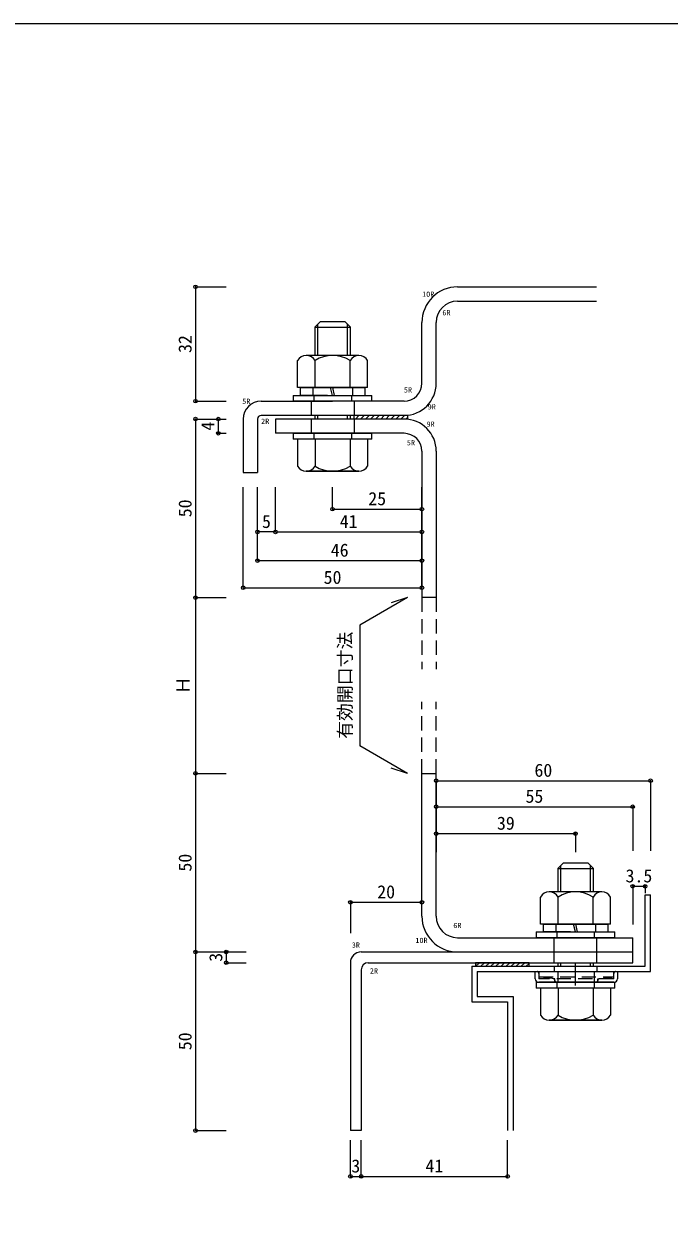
# Model space of a CAD drawing. Units: millimetres on the paper, enlarged 10 times, with parts at other scales. Extents: x -10475 to 9199, y -10092 to 10143.
# Drawn here: x -3817 to -2914, y 3634 to 5304 of the extents above; entities that cross this region are included whole.
import ezdxf
from ezdxf.enums import TextEntityAlignment as Align

# ---------------------------------------------------------------- set-up
doc = ezdxf.new("R2010")
doc.units = ezdxf.units.MM
doc.header["$LTSCALE"] = 10
doc.header["$PDMODE"] = 32
doc.header["$PDSIZE"] = 5
for name, pattern in [('CHAIN1', [8, 5, -1, 1, -1]), ('DASHED1', [1.8, 1.2, -0.6]), ('DASHED2', [3, 2, -1])]:
    doc.linetypes.add(name, pattern=pattern)
for name, color, linetype in [('0-8_FRP寸法', 3, 'Continuous'), ('0-F_図面枠', 7, 'Continuous'), ('E-0_FRP', 4, 'Continuous'), ('E-1_SUS', 7, 'Continuous'), ('E-8_FRP寸法', 3, 'Continuous'), ('E-A_タイトル', 7, 'Continuous')]:
    doc.layers.add(name, color=color, linetype=linetype)
doc.styles.add('ＭＳ ゴシック', font='')
doc.styles.get('ＭＳ ゴシック').set_extended_font_data('MS Gothic')

msp = doc.modelspace()

# ---------------------------------------------------------------- linework, layer by layer
at = {"layer": '0-8_FRP寸法', "color": 7}
for p, q in [((-3385.7, 4784.01), (-3388.28, 4795.01)), ((-3382.65, 4784.01), (-3385.23, 4795.01)), ((-3045.7, 4033.08), (-3048.28, 4044.08)), ((-3042.65, 4033.08), (-3045.23, 4044.08))]:
    msp.add_line(p, q, dxfattribs=at)
at = {"layer": '0-F_図面枠'}
msp.add_lwpolyline([(-2011.52, 5304.1), (-6011.52, 5304.1), (-6011.52, 2544.1)], dxfattribs=at)
at = {"layer": 'E-0_FRP'}
for p, q in [((-3210.46, 4936.01), (-3015.92, 4936.01)), ((-3210.46, 4916.01), (-3015.92, 4916.01)), ((-3260.46, 4801.01), (-3260.46, 4886.01)), ((-3240.46, 4801.01), (-3240.46, 4886.01)), ((-3485.46, 4776.01), (-3385.46, 4776.01)), ((-3415.46, 4776.01), (-3415.46, 4756.01)), ((-3285.46, 4776.01), (-3385.46, 4776.01)), ((-3355.46, 4776.01), (-3355.46, 4756.01)), ((-3490.46, 4751.01), (-3490.46, 4676.01)), ((-3285.46, 4756.01), (-3485.46, 4756.01)), ((-3465.46, 4751.01), (-3465.46, 4731.01)), ((-3285.46, 4751.01), (-3465.46, 4751.01)), ((-3415.46, 4751.01), (-3415.46, 4731.01)), ((-3406.46, 4756.01), (-3406.46, 4751.01)), ((-3364.46, 4751.01), (-3364.46, 4756.01)), ((-3355.46, 4751.01), (-3355.46, 4756.01)), ((-3355.46, 4751.01), (-3355.46, 4756.01)), ((-3280.46, 4756.01), (-3355.46, 4756.01)), ((-3355.46, 4751.01), (-3355.46, 4731.01)), ((-3280.46, 4751.01), (-3355.46, 4751.01)), ((-3280.46, 4751.01), (-3355.46, 4751.01)), ((-3280.46, 4756.01), (-3280.46, 4751.01)), ((-3385.46, 4731.01), (-3465.46, 4731.01)), ((-3285.46, 4731.01), (-3385.46, 4731.01)), ((-3260.46, 4706.01), (-3260.46, 4501.01)), ((-3240.46, 4706.01), (-3240.46, 4501.01)), ((-3240.46, 4501.01), (-3260.46, 4501.01)), ((-3260.46, 4055.08), (-3260.46, 4255.08)), ((-3260.46, 4255.08), (-3240.46, 4255.08)), ((-3240.46, 4055.08), (-3240.46, 4255.08)), ((-3066.46, 4126.08), (-3066.46, 4089.08)), ((-3024.46, 4089.08), (-3024.46, 4126.08)), ((-3210.46, 4025.08), (-2965.46, 4025.08)), ((-3075.46, 3990.08), (-3075.46, 4025.08)), ((-3015.46, 3990.08), (-3015.46, 4025.08)), ((-2965.46, 3990.08), (-2965.46, 4025.08)), ((-3345.46, 4005.08), (-3210.46, 4005.08)), ((-3210.46, 4005.08), (-2965.46, 4005.08)), ((-3360.46, 3990.08), (-3360.46, 3755.08)), ((-3345.46, 3980.08), (-3345.46, 3755.08)), ((-3335.46, 3990.08), (-3075.46, 3990.08)), ((-3185.46, 3990.08), (-3185.46, 3985.08)), ((-3185.46, 3985.08), (-3110.46, 3985.08)), ((-3185.46, 3985.08), (-3110.46, 3985.08)), ((-3110.46, 3985.08), (-3110.46, 3990.08)), ((-3110.46, 3985.08), (-3110.46, 3990.08)), ((-3066.46, 3990.08), (-3066.46, 3985.08)), ((-3024.46, 3985.08), (-3024.46, 3990.08)), ((-3015.46, 3990.08), (-2965.46, 3990.08)), ((-3345.46, 3755.08), (-3360.46, 3755.08))]:
    msp.add_line(p, q, dxfattribs=at)
at = {"layer": 'E-0_FRP', "color": 7}
for p, q in [((-3410.46, 4756.01), (-3410.46, 4751.16)), ((-3360.46, 4751.01), (-3360.46, 4756.01)), ((-3020.46, 4122.08), (-3027.96, 4129.58)), ((-3070.46, 4122.08), (-3020.46, 4122.08)), ((-3070.46, 4122.08), (-3070.46, 4089.08)), ((-3020.46, 4089.08), (-3020.46, 4122.08)), ((-3094.54, 4044.08), (-3094.54, 4082)), ((-3008.66, 4089.08), (-3082.27, 4089.08)), ((-3070, 4044.08), (-3070, 4082)), ((-3020.93, 4044.08), (-3020.93, 4082)), ((-2996.39, 4044.08), (-2996.39, 4082)), ((-2996.39, 4044.08), (-3094.54, 4044.08)), ((-3090.71, 4044.08), (-3090.71, 4033.08)), ((-3090.71, 4044.08), (-3045.46, 4044.08)), ((-3046.67, 4044.08), (-3090.15, 4044.08)), ((-3073.21, 4044.08), (-3073.21, 4033.08)), ((-3044.5, 4044.08), (-3000.21, 4044.08)), ((-2998.15, 4044.08), (-3035.92, 4044.08)), ((-3017.71, 4044.08), (-3017.71, 4033.08)), ((-3000.21, 4044.08), (-3000.21, 4033.08)), ((-3100.46, 4033.08), (-2990.46, 4033.08)), ((-3100.46, 4033.08), (-3100.46, 4025.08)), ((-3090.71, 4033.08), (-3046.43, 4033.08)), ((-3052.37, 4033.08), (-3090.15, 4033.08)), ((-3071.71, 4033.08), (-3071.71, 4025.08)), ((-3045.46, 4033.08), (-3000.21, 4033.08)), ((-3019.21, 4033.08), (-3019.21, 4025.08)), ((-2990.46, 4025.08), (-2990.46, 4033.08)), ((-2990.46, 4025.08), (-3100.46, 4025.08)), ((-3101.85, 3977.58), (-2986.85, 3977.58)), ((-3101.85, 3967.58), (-3101.85, 3977.58)), ((-3070.46, 3990.08), (-3070.46, 3985.08)), ((-3020.46, 3985.08), (-3020.46, 3990.08)), ((-2986.85, 3977.58), (-2986.85, 3967.58)), ((-3100.46, 3962.58), (-3100.46, 3954.58)), ((-3100.46, 3962.58), (-2990.46, 3962.58)), ((-2991.85, 3962.58), (-3096.85, 3962.58)), ((-3071.71, 3962.58), (-3071.71, 3954.58)), ((-3019.21, 3962.58), (-3019.21, 3954.58)), ((-2990.46, 3954.58), (-2990.46, 3962.58)), ((-2990.46, 3954.58), (-3100.46, 3954.58)), ((-2996.39, 3954.58), (-3094.54, 3954.58)), ((-3094.54, 3954.58), (-3094.54, 3916.66)), ((-3070, 3954.58), (-3070, 3916.66)), ((-3020.93, 3954.58), (-3020.93, 3916.66)), ((-2996.39, 3954.58), (-2996.39, 3916.66))]:
    msp.add_line(p, q, dxfattribs=at)
at = {"layer": 'E-0_FRP', "linetype": 'DASHED1'}
for p, q in [((-3353.51, 4751.01), (-3348.51, 4756.01)), ((-3346.44, 4751.01), (-3341.44, 4756.01)), ((-3339.37, 4751.01), (-3334.37, 4756.01)), ((-3332.3, 4751.01), (-3327.3, 4756.01)), ((-3325.23, 4751.01), (-3320.23, 4756.01)), ((-3318.15, 4751.01), (-3313.15, 4756.01)), ((-3311.08, 4751.01), (-3306.08, 4756.01)), ((-3304.01, 4751.01), (-3299.01, 4756.01)), ((-3296.94, 4751.01), (-3291.94, 4756.01)), ((-3289.87, 4751.01), (-3284.87, 4756.01)), ((-3282.8, 4751.01), (-3280.46, 4753.34)), ((-3282.8, 4751.01), (-3280.46, 4753.34)), ((-3185.06, 3985.08), (-3180.06, 3990.08)), ((-3177.99, 3985.08), (-3172.99, 3990.08)), ((-3170.92, 3985.08), (-3165.92, 3990.08)), ((-3163.85, 3985.08), (-3158.85, 3990.08)), ((-3156.78, 3985.08), (-3151.78, 3990.08)), ((-3149.71, 3985.08), (-3144.71, 3990.08)), ((-3142.64, 3985.08), (-3137.64, 3990.08)), ((-3135.57, 3985.08), (-3130.57, 3990.08)), ((-3128.5, 3985.08), (-3123.5, 3990.08)), ((-3121.43, 3985.08), (-3116.43, 3990.08)), ((-3114.35, 3985.08), (-3110.46, 3988.97))]:
    msp.add_line(p, q, dxfattribs=at)
at = {"layer": 'E-0_FRP', "color": 2}
for p, q in [((-3280.46, 4501.01), (-3347.18, 4462.49)), ((-3280.46, 4501.01), (-3303.48, 4493.75)), ((-3347.18, 4462.49), (-3347.18, 4293.6)), ((-3280.46, 4255.08), (-3347.18, 4293.6)), ((-3280.46, 4255.08), (-3303.48, 4262.34))]:
    msp.add_line(p, q, dxfattribs=at)
at = {"layer": 'E-0_FRP', "linetype": 'DASHED2'}
for p, q in [((-3260.46, 4501.01), (-3260.46, 4401.01)), ((-3240.46, 4501.01), (-3240.46, 4401.01)), ((-3260.46, 4255.08), (-3260.46, 4355.08)), ((-3240.46, 4255.08), (-3240.46, 4355.08)), ((-3096.85, 3977.58), (-3096.85, 3975.08)), ((-3069.6, 3962.58), (-3069.6, 3977.58)), ((-3019.1, 3962.58), (-3019.1, 3977.58)), ((-2991.85, 3975.08), (-2991.85, 3977.58)), ((-3096.85, 3970.08), (-2991.85, 3970.08)), ((-3074.35, 3967.58), (-3096.85, 3970.08)), ((-3074.35, 3965.08), (-3074.35, 3967.58)), ((-3014.35, 3967.58), (-2991.85, 3970.08)), ((-3014.35, 3965.08), (-3014.35, 3967.58))]:
    msp.add_line(p, q, dxfattribs=at)
at = {"layer": 'E-0_FRP', "color": 7, "linetype": 'DASHED2'}
for p, q in [((-3096.85, 3975.08), (-3096.85, 3967.58)), ((-2991.85, 3967.58), (-2991.85, 3975.08)), ((-2991.85, 3967.58), (-3096.85, 3967.58)), ((-3074.35, 3962.58), (-3074.35, 3965.08)), ((-3014.35, 3962.58), (-3014.35, 3965.08))]:
    msp.add_line(p, q, dxfattribs=at)
at = {"layer": 'E-0_FRP', "color": 2, "linetype": 'CHAIN1'}
msp.add_line((-3045.46, 3958.27), (-3045.46, 3988.45), dxfattribs=at)
at = {"layer": 'E-0_FRP'}
for points in [[(-3510.46, 4751.01), (-3510.46, 4676.01), (-3490.46, 4676.01)], [(-3110.46, 3990.08), (-3185.46, 3990.08), (-3185.46, 3985.08)], [(-3075.46, 3990.08), (-3024.46, 3990.08), (-3015.46, 3990.08)]]:
    msp.add_lwpolyline(points, dxfattribs=at)
at = {"layer": 'E-0_FRP', "color": 7}
for points in [[(-3027.96, 4129.58), (-3062.96, 4129.58), (-3070.46, 4122.08)], [(-3008.66, 3909.58), (-3082.27, 3909.58), (-3008.66, 3909.58)]]:
    msp.add_lwpolyline(points, dxfattribs=at)
at = {"layer": 'E-0_FRP'}
for centre, radius, start, end in [((-3210.46, 4886.01), 50, 90, 180), ((-3210.46, 4886.01), 30, 90, 180), ((-3285.46, 4801.01), 25, 270, 0), ((-3285.46, 4801.01), 45, 270, 0), ((-3485.46, 4751.01), 25, 90, 180), ((-3485.46, 4751.01), 5, 90, 180), ((-3285.46, 4706.01), 45, 0, 90), ((-3285.46, 4706.01), 25, 0, 90), ((-3210.46, 4055.08), 50, 180, 270), ((-3210.46, 4055.08), 30, 180, 270), ((-3345.46, 3990.08), 15, 90, 180), ((-3335.46, 3980.08), 10, 90, 180), ((-3335.46, 3980.08), 10, 90, 180)]:
    msp.add_arc(centre, radius, start, end, dxfattribs=at)
at = {"layer": 'E-0_FRP', "color": 7}
for centre, radius, start, end in [((-3082.27, 4074.91), 14.17, 29.99985, 149.99985), ((-3045.46, 4043.04), 46.04, 57.79585, 122.2043), ((-3008.66, 4074.91), 14.17, 29.99985, 149.99985), ((-3096.85, 3967.58), 5, 180, 270), ((-2991.85, 3967.58), 5, 270, 0), ((-3082.27, 3923.75), 14.17, 210.00015, 330.00015), ((-3045.46, 3955.62), 46.04, 237.7957, 302.20415), ((-3008.66, 3923.75), 14.17, 210.00015, 330.00015)]:
    msp.add_arc(centre, radius, start, end, dxfattribs=at)
at = {"layer": 'E-0_FRP', "color": 7, "linetype": 'DASHED2'}
for centre, start, end in [((-3099.35, 3975.08), 0, 90), ((-2989.35, 3975.08), 90, 180), ((-3076.85, 3965.08), 0, 90), ((-3011.85, 3965.08), 90, 180)]:
    msp.add_arc(centre, 2.5, start, end, dxfattribs=at)
at = {"layer": 'E-0_FRP', "linetype": 'DASHED2'}
for centre, start, end in [((-3071.85, 3965.08), 180, 270), ((-3016.85, 3965.08), 270, 0)]:
    msp.add_arc(centre, 2.5, start, end, dxfattribs=at)
at = {"layer": 'E-1_SUS'}
for p, q in [((-2947.96, 3985.08), (-2947.96, 4085.08)), ((-2947.96, 4085.08), (-2940.46, 4085.08)), ((-3190.46, 3985.08), (-3190.46, 3935.08)), ((-3190.46, 3985.08), (-2947.96, 3985.08)), ((-3182.96, 3977.58), (-3075.46, 3977.58)), ((-3075.46, 3985.08), (-3075.46, 3977.58)), ((-3075.46, 3977.58), (-3015.46, 3977.58)), ((-3015.46, 3985.08), (-3015.46, 3977.58)), ((-3132.96, 3942.58), (-3132.96, 3755.08))]:
    msp.add_line(p, q, dxfattribs=at)
for points in [[(-3015.46, 3977.58), (-2940.46, 3977.58), (-2940.46, 4085.08)], [(-3182.96, 3977.58), (-3182.96, 3942.58), (-3132.96, 3942.58)], [(-3190.46, 3935.08), (-3140.46, 3935.08), (-3140.46, 3755.08)]]:
    msp.add_lwpolyline(points, dxfattribs=at)
at = {"layer": 'E-8_FRP寸法', "color": 4}
for p, q in [((-3577.26, 4936.01), (-3577.26, 4776.01)), ((-3577.26, 4751.01), (-3577.26, 4501.01)), ((-3545.43, 4751.01), (-3545.43, 4731.01)), ((-3385.46, 4624.91), (-3260.46, 4624.91)), ((-3465.46, 4593.04), (-3490.46, 4593.04)), ((-3465.46, 4593.04), (-3260.46, 4593.04)), ((-3490.46, 4552.84), (-3260.46, 4552.84)), ((-3510.46, 4514.83), (-3260.46, 4514.83)), ((-3577.26, 4501.01), (-3577.26, 4255.08)), ((-3577.26, 4255.08), (-3577.26, 4005.08)), ((-3240.46, 4244.79), (-2940.46, 4244.79)), ((-3240.46, 4208.39), (-2965.46, 4208.39)), ((-3240.46, 4170.7), (-3045.46, 4170.7)), ((-2965.46, 4096.96), (-2947.96, 4096.96)), ((-3360.46, 4074.61), (-3260.46, 4074.61)), ((-3577.26, 4005.08), (-3577.26, 3755.08)), ((-3534.25, 4005.08), (-3534.25, 3990.08)), ((-3360.46, 3690.93), (-3345.46, 3690.93)), ((-3345.46, 3690.93), (-3140.46, 3690.93))]:
    msp.add_line(p, q, dxfattribs=at)
at = {"layer": 'E-8_FRP寸法'}
for p, q in [((-3577.26, 4936.01), (-3534.25, 4936.01)), ((-3577.26, 4776.01), (-3534.25, 4776.01)), ((-3577.26, 4751.01), (-3534.25, 4751.01)), ((-3545.43, 4751.01), (-3534.25, 4751.01)), ((-3545.43, 4731.01), (-3534.25, 4731.01)), ((-3510.46, 4514.83), (-3510.46, 4655.87)), ((-3490.46, 4552.84), (-3490.46, 4655.87)), ((-3465.46, 4593.04), (-3465.46, 4655.87)), ((-3385.46, 4624.91), (-3385.46, 4655.87)), ((-3260.46, 4624.91), (-3260.46, 4655.87)), ((-3260.46, 4579.39), (-3260.46, 4655.87)), ((-3260.46, 4539.18), (-3260.46, 4655.87)), ((-3260.46, 4514.83), (-3260.46, 4655.87)), ((-3577.26, 4501.01), (-3534.25, 4501.01)), ((-3577.26, 4255.08), (-3534.25, 4255.08)), ((-3240.46, 4244.79), (-3240.46, 4146.66)), ((-2940.46, 4244.79), (-2940.46, 4146.66)), ((-3240.46, 4208.39), (-3240.46, 4146.66)), ((-2965.46, 4208.39), (-2965.46, 4146.66)), ((-3240.46, 4170.7), (-3240.46, 4144.71)), ((-3045.46, 4170.7), (-3045.46, 4144.71)), ((-2965.46, 4096.96), (-2965.46, 4043.48)), ((-2947.96, 4096.96), (-2947.96, 4087.6)), ((-3360.46, 4074.61), (-3360.46, 4031.46)), ((-3577.26, 4005.08), (-3534.25, 4005.08)), ((-3577.26, 4005.08), (-3534.25, 4005.08)), ((-3534.25, 4005.08), (-3506.15, 4005.08)), ((-3534.25, 3990.08), (-3506.15, 3990.08)), ((-3577.26, 3755.08), (-3534.25, 3755.08)), ((-3360.46, 3690.93), (-3360.46, 3741.5)), ((-3345.46, 3690.93), (-3345.46, 3741.5)), ((-3140.46, 3690.93), (-3140.46, 3741.5))]:
    msp.add_line(p, q, dxfattribs=at)
at = {"layer": 'E-8_FRP寸法', "color": 6}
for p in [(-3577.26, 4936.01), (-3577.26, 4776.01), (-3577.26, 4751.01), (-3545.43, 4751.01), (-3545.43, 4731.01), (-3385.46, 4624.91), (-3260.46, 4624.91), (-3490.46, 4593.04), (-3465.46, 4593.04), (-3260.46, 4593.04), (-3490.46, 4552.84), (-3260.46, 4552.84), (-3510.46, 4514.83), (-3260.46, 4514.83), (-3577.26, 4501.01), (-3577.26, 4255.08), (-3240.46, 4244.79), (-2940.46, 4244.79), (-3240.46, 4208.39), (-2965.46, 4208.39), (-3240.46, 4170.7), (-3045.46, 4170.7), (-2965.46, 4096.96), (-2947.96, 4096.96), (-3360.46, 4074.61), (-3260.46, 4074.61), (-3577.26, 4005.08), (-3534.25, 4005.08), (-3534.25, 3990.08), (-3577.26, 3755.08), (-3360.46, 3690.93), (-3345.46, 3690.93), (-3140.46, 3690.93)]:
    msp.add_point(p, dxfattribs=at)
at = {"layer": 'E-A_タイトル'}
for p, q in [((-3410.46, 4879.51), (-3360.46, 4879.51)), ((-3410.46, 4879.51), (-3410.46, 4840.01)), ((-3360.46, 4879.51), (-3367.96, 4887.01)), ((-3360.46, 4840.01), (-3360.46, 4879.51)), ((-3434.54, 4795.01), (-3434.54, 4832.93)), ((-3348.66, 4840.01), (-3422.27, 4840.01)), ((-3410, 4795.01), (-3410, 4832.93)), ((-3360.93, 4795.01), (-3360.93, 4832.93)), ((-3336.39, 4795.01), (-3336.39, 4832.93)), ((-3336.39, 4795.01), (-3434.54, 4795.01)), ((-3430.71, 4795.01), (-3430.71, 4784.01)), ((-3430.71, 4795.01), (-3385.46, 4795.01)), ((-3386.67, 4795.01), (-3430.15, 4795.01)), ((-3413.21, 4795.01), (-3413.21, 4784.01)), ((-3384.5, 4795.01), (-3340.21, 4795.01)), ((-3338.15, 4795.01), (-3375.92, 4795.01)), ((-3357.71, 4795.01), (-3357.71, 4784.01)), ((-3340.21, 4795.01), (-3340.21, 4784.01)), ((-3440.46, 4784.01), (-3330.46, 4784.01)), ((-3440.46, 4784.01), (-3440.46, 4776.01)), ((-3430.71, 4784.01), (-3386.43, 4784.01)), ((-3392.37, 4784.01), (-3430.15, 4784.01)), ((-3411.71, 4784.01), (-3411.71, 4776.01)), ((-3385.46, 4784.01), (-3340.21, 4784.01)), ((-3359.21, 4784.01), (-3359.21, 4776.01)), ((-3330.46, 4776.01), (-3330.46, 4784.01)), ((-3330.46, 4776.01), (-3440.46, 4776.01)), ((-3440.46, 4731.01), (-3440.46, 4723.01)), ((-3440.46, 4731.01), (-3330.46, 4731.01)), ((-3411.71, 4731.01), (-3411.71, 4723.01)), ((-3359.21, 4731.01), (-3359.21, 4723.01)), ((-3330.46, 4723.01), (-3330.46, 4731.01)), ((-3330.46, 4723.01), (-3440.46, 4723.01)), ((-3336.39, 4723.01), (-3434.54, 4723.01)), ((-3434.54, 4723.01), (-3434.54, 4685.09)), ((-3410, 4723.01), (-3410, 4685.09)), ((-3338.15, 4723.01), (-3375.92, 4723.01)), ((-3360.93, 4723.01), (-3360.93, 4685.09)), ((-3336.39, 4723.01), (-3336.39, 4685.09))]:
    msp.add_line(p, q, dxfattribs=at)
at = {"layer": 'E-A_タイトル', "color": 4}
for p, q in [((-3406.46, 4883.51), (-3406.46, 4840.01)), ((-3364.46, 4840.01), (-3364.46, 4883.51))]:
    msp.add_line(p, q, dxfattribs=at)
at = {"layer": 'E-A_タイトル'}
for points in [[(-3367.96, 4887.01), (-3402.96, 4887.01), (-3410.46, 4879.51)], [(-3348.66, 4678.01), (-3422.27, 4678.01), (-3348.66, 4678.01)]]:
    msp.add_lwpolyline(points, dxfattribs=at)
for centre, radius, start, end in [((-3422.27, 4825.84), 14.17, 29.99985, 149.99985), ((-3385.46, 4793.97), 46.04, 57.79585, 122.2043), ((-3348.66, 4825.84), 14.17, 29.99985, 149.99985), ((-3422.27, 4692.18), 14.17, 210.00015, 330.00015), ((-3385.46, 4724.05), 46.04, 237.7957, 302.20415), ((-3348.66, 4692.18), 14.17, 210.00015, 330.00015)]:
    msp.add_arc(centre, radius, start, end, dxfattribs=at)

# ---------------------------------------------------------------- texts
at = {"layer": 'E-0_FRP', "color": 3, "style": 'ＭＳ ゴシック'}
msp.add_text('有効開口寸法', height=18.33, rotation=90, dxfattribs=at).set_placement((-3353.45, 4303.35), align=Align.BOTTOM_LEFT)
at = {"layer": 'E-8_FRP寸法', "color": 6, "style": 'ＭＳ ゴシック'}
for s, p in [('10R', (-3260.21, 4919.92)), ('6R', (-3231.84, 4894.01)), ('5R', (-3285.66, 4785.93)), ('5R', (-3511.92, 4770.01)), ('9R', (-3252.34, 4762.22)), ('2R', (-3485.46, 4742.06)), ('9R', (-3254.02, 4738.01)), ('5R', (-3281.52, 4711.98)), ('6R', (-3216.53, 4036.3)), ('3R', (-3358.59, 4008.99)), ('10R', (-3269.63, 4015.51)), ('2R', (-3333.32, 3972.71))]:
    msp.add_text(s, height=7.331, dxfattribs=at).set_placement(p, align=Align.BOTTOM_LEFT)
at = {"layer": 'E-8_FRP寸法', "style": 'ＭＳ ゴシック'}
for s, p in [('32', (-3577.26, 4843.51)), ('4', (-3545.43, 4734.76)), ('50', (-3577.26, 4613.51)), ('Ｈ', (-3580.01, 4365.58)), ('50', (-3577.26, 4117.58)), ('3', (-3534.25, 3991.33)), ('50', (-3577.26, 3867.58))]:
    msp.add_text(s, height=18.33, rotation=90, dxfattribs=at).set_placement(p, align=Align.BOTTOM_LEFT)
for s, p in [('25', (-3335.46, 4624.91)), ('5', (-3484.21, 4593.04)), ('41', (-3375.46, 4593.04)), ('46', (-3387.96, 4552.84)), ('50', (-3397.96, 4514.83)), ('60', (-3102.96, 4244.79)), ('55', (-3115.46, 4208.39)), ('39', (-3155.46, 4170.7)), ('3.5', (-2975.46, 4096.96)), ('20', (-3322.96, 4074.61)), ('3', (-3359.21, 3690.93)), ('41', (-3255.46, 3690.93))]:
    msp.add_text(s, height=18.33, dxfattribs=at).set_placement(p, align=Align.BOTTOM_LEFT)

doc.saveas('drawing.dxf')
